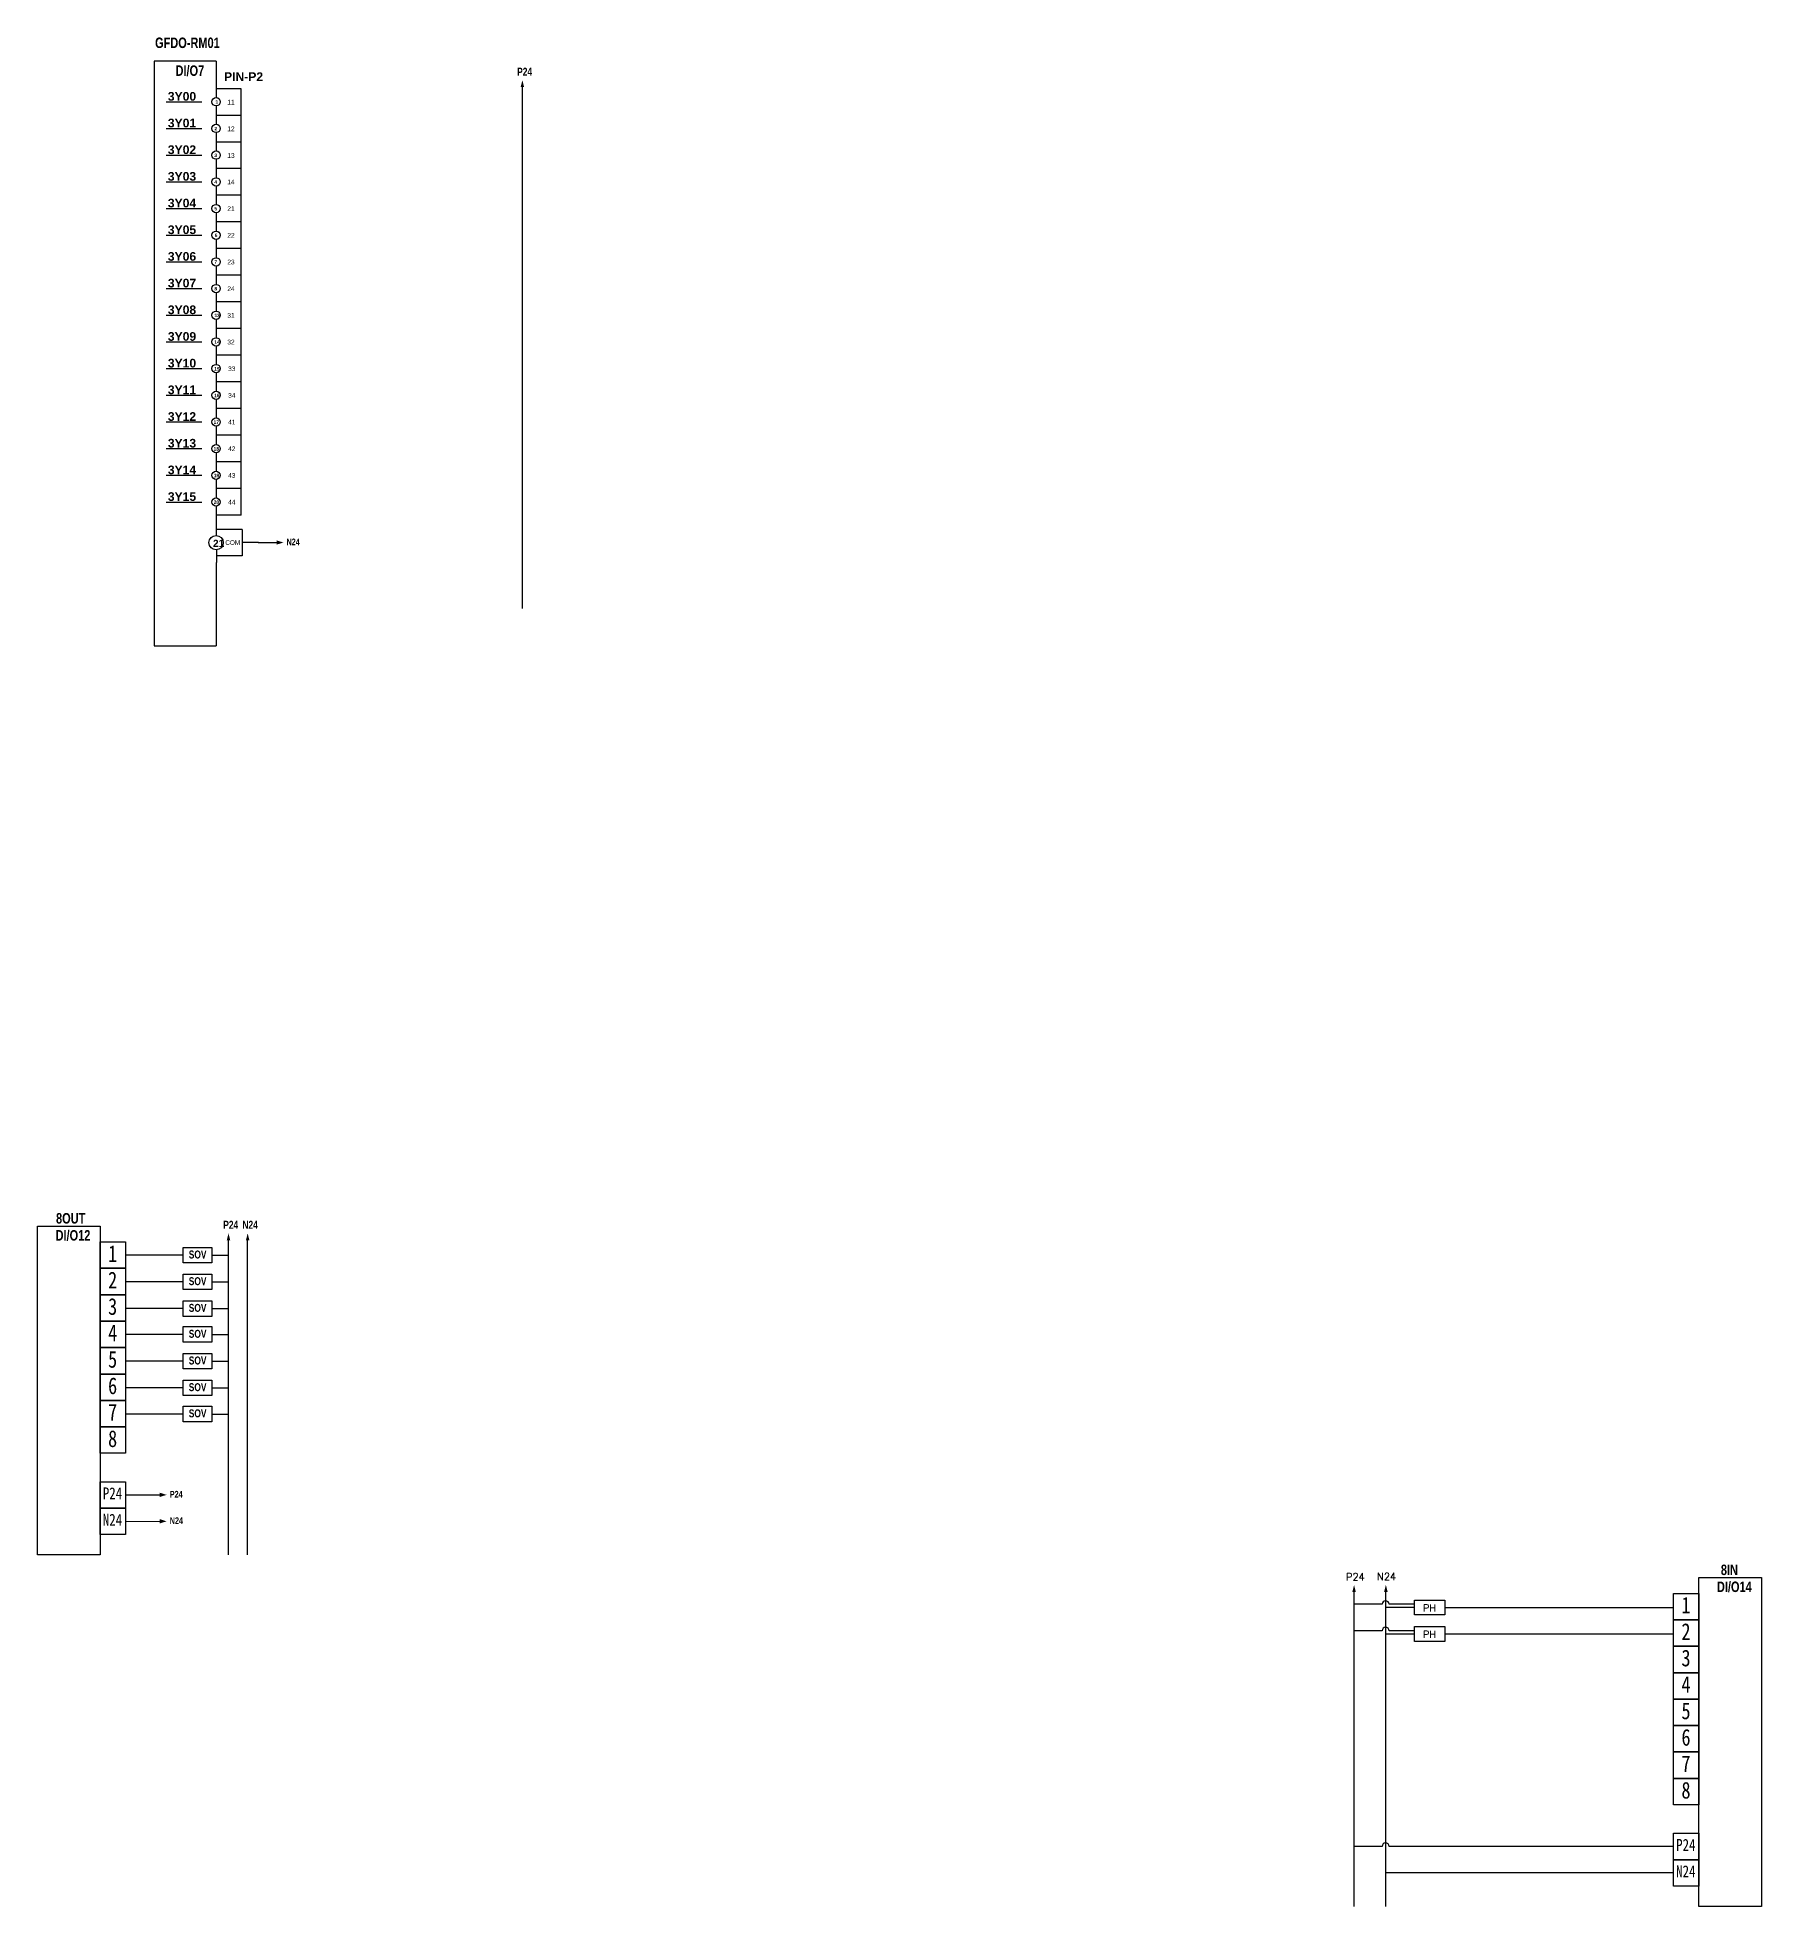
# Model space of a CAD drawing. Header units: millimetres. Extents: x -684 to 5961, y -1281 to 2539.
# Drawn here: x 3055.3 to 3417.1, y -1279.5 to -887.1 of the extents above; entities that cross this region are included whole.
import ezdxf
from ezdxf.enums import TextEntityAlignment as Align

# ---------------------------------------------------------------- set-up
doc = ezdxf.new("R2010")
doc.units = ezdxf.units.MM
doc.header["$LTSCALE"] = 5
doc.header["$MEASUREMENT"] = 0
doc.layers.get('0').update_dxf_attribs({"linetype": 'CONTINUOUS'})
doc.styles.add('DAYUS', font='romanc.shx', dxfattribs={"height": 25, "bigfont": 'dayus.shx'})
doc.styles.add('ST', font='c2.shx', dxfattribs={"height": 375, "bigfont": 'china.shx'})
doc.styles.get("Standard").update_dxf_attribs({"font": 'arialbd.ttf', "height": 15})
doc.styles.add('標楷體', font='', dxfattribs={"width": 0.8})
doc.styles.get('標楷體').set_extended_font_data('標楷體')

msp = doc.modelspace()

# ---------------------------------------------------------------- linework, layer by layer
for p, q in [((3092.845, -892.151), (3079.845, -892.151)), ((3079.845, -892.151), (3079.845, -991.679)), ((3092.845, -892.151), (3092.845, -899.768)), ((3098.119, -897.895), (3092.845, -897.894)), ((3098.119, -897.895), (3092.845, -897.894)), ((3098.119, -987.384), (3098.119, -897.895)), ((3157.111, -939.881), (3157.111, -897.571)), ((3157.111, -939.881), (3157.111, -897.571)), ((3082.362, -900.641), (3089.838, -900.641)), ((3092.845, -901.515), (3092.845, -905.372)), ((3082.362, -906.241), (3089.838, -906.241)), ((3098.119, -903.495), (3092.845, -903.494)), ((3098.119, -903.495), (3092.845, -903.494)), ((3092.845, -907.119), (3092.845, -910.972)), ((3098.119, -909.095), (3092.845, -909.094)), ((3098.119, -909.095), (3092.845, -909.094)), ((3082.362, -911.841), (3089.838, -911.841)), ((3092.845, -912.719), (3092.845, -916.572)), ((3082.362, -917.441), (3089.838, -917.441)), ((3098.119, -914.646), (3092.845, -914.646)), ((3098.119, -914.646), (3092.845, -914.646)), ((3092.845, -918.319), (3092.845, -922.17)), ((3098.119, -920.246), (3092.845, -920.246)), ((3098.119, -920.246), (3092.845, -920.246)), ((3082.362, -923.041), (3089.838, -923.041)), ((3092.845, -923.917), (3092.845, -927.772)), ((3098.119, -925.846), (3092.845, -925.846)), ((3098.119, -925.846), (3092.845, -925.846)), ((3082.362, -928.641), (3089.838, -928.641)), ((3092.845, -929.519), (3092.845, -933.372)), ((3098.119, -931.446), (3092.845, -931.446)), ((3098.119, -931.446), (3092.845, -931.446)), ((3082.362, -934.241), (3089.838, -934.241)), ((3092.845, -935.119), (3092.845, -938.972)), ((3098.119, -937.046), (3092.845, -937.046)), ((3098.119, -937.046), (3092.845, -937.046)), ((3082.362, -939.841), (3089.838, -939.841)), ((3092.845, -940.719), (3092.845, -944.572)), ((3157.111, -1006.983), (3157.111, -939.881)), ((3157.111, -1006.983), (3157.111, -939.881)), ((3082.362, -945.446), (3089.838, -945.446)), ((3098.119, -942.646), (3092.845, -942.646)), ((3098.119, -942.646), (3092.845, -942.646)), ((3092.845, -946.319), (3092.845, -950.172)), ((3098.119, -948.246), (3092.845, -948.246)), ((3098.119, -948.246), (3092.845, -948.246)), ((3082.362, -951.046), (3089.838, -951.046)), ((3092.845, -951.919), (3092.845, -955.772)), ((3082.362, -956.646), (3089.838, -956.646)), ((3098.119, -953.846), (3092.845, -953.846)), ((3098.119, -953.846), (3092.845, -953.846)), ((3092.845, -957.519), (3092.845, -961.372)), ((3098.119, -959.446), (3092.845, -959.446)), ((3098.119, -959.446), (3092.845, -959.446)), ((3082.362, -962.246), (3089.838, -962.246)), ((3092.845, -963.119), (3092.845, -966.972)), ((3098.119, -965.046), (3092.845, -965.046)), ((3082.362, -967.846), (3089.838, -967.846)), ((3092.845, -968.719), (3092.845, -972.572)), ((3098.119, -970.646), (3092.845, -970.646)), ((3082.362, -973.446), (3089.838, -973.446)), ((3092.845, -974.319), (3092.845, -978.172)), ((3098.119, -976.246), (3092.845, -976.246)), ((3082.362, -979.046), (3089.838, -979.046)), ((3092.845, -979.919), (3092.845, -983.772)), ((3082.362, -984.646), (3089.838, -984.646)), ((3098.119, -981.846), (3092.845, -981.846)), ((3092.845, -985.519), (3092.845, -991.68)), ((3098.119, -987.384), (3092.845, -987.384)), ((3098.309, -990.389), (3093.036, -990.389)), ((3092.893, -994.68), (3092.893, -997.352)), ((3098.309, -995.927), (3093.036, -995.927)), ((3101.762, -993.152), (3098.328, -993.152)), ((3101.667, -993.152), (3105.6, -993.152)), ((3079.845, -1009.754), (3079.845, -1014.854)), ((3092.845, -1009.753), (3092.845, -1014.854)), ((3079.845, -1014.854), (3092.845, -1014.854)), ((3095.448, -1205.643), (3095.448, -1139.604)), ((3095.448, -1205.643), (3095.448, -1139.604)), ((3099.466, -1205.643), (3099.466, -1139.604)), ((3099.466, -1205.643), (3099.466, -1139.604)), ((3085.918, -1142.73), (3073.811, -1142.728)), ((3091.931, -1142.749), (3095.448, -1142.749)), ((3085.918, -1148.33), (3073.811, -1148.328)), ((3091.931, -1148.349), (3095.448, -1148.349)), ((3085.918, -1153.93), (3073.811, -1153.928)), ((3091.931, -1153.949), (3095.448, -1153.949)), ((3085.918, -1159.377), (3073.811, -1159.375)), ((3091.931, -1159.396), (3095.448, -1159.396)), ((3085.918, -1164.977), (3073.811, -1164.975)), ((3091.931, -1164.996), (3095.448, -1164.996)), ((3085.918, -1170.577), (3073.811, -1170.575)), ((3091.931, -1170.596), (3095.448, -1170.596)), ((3085.918, -1176.074), (3073.811, -1176.073)), ((3091.931, -1176.094), (3095.448, -1176.094)), ((3337.494, -1216.005), (3331.562, -1216.005)), ((3331.616, -1279.465), (3331.616, -1213.409)), ((3338.28, -1279.465), (3338.28, -1213.409)), ((3344.252, -1216.005), (3338.961, -1216.005)), ((3344.252, -1216.688), (3338.228, -1216.688)), ((3350.654, -1216.669), (3398.651, -1216.669)), ((3337.494, -1221.562), (3331.562, -1221.562)), ((3344.252, -1222.246), (3338.228, -1222.246)), ((3344.252, -1221.562), (3338.961, -1221.562)), ((3350.654, -1222.226), (3398.651, -1222.226)), ((3337.494, -1266.839), (3331.562, -1266.839)), ((3398.651, -1266.839), (3338.961, -1266.839))]:
    msp.add_line(p, q)
at = {"color": 0, "linetype": 'Continuous'}
for p, q in [((3079.845, -991.679), (3079.845, -1009.754)), ((3098.309, -990.389), (3098.309, -995.927)), ((3092.845, -997.352), (3092.845, -1009.753)), ((3073.811, -1193.052), (3081.035, -1193.04)), ((3073.811, -1198.601), (3081.035, -1198.589)), ((3398.651, -1272.387), (3338.228, -1272.387))]:
    msp.add_line(p, q, dxfattribs=at)
for points in [[(3055.35, -1136.614), (3068.538, -1136.614), (3068.538, -1205.643), (3055.35, -1205.643)], [(3068.538, -1139.928), (3073.811, -1139.928), (3073.811, -1145.477), (3068.538, -1145.477)], [(3068.538, -1145.477), (3073.811, -1145.477), (3073.811, -1151.026), (3068.538, -1151.026)], [(3068.538, -1151.026), (3073.811, -1151.026), (3073.811, -1156.575), (3068.538, -1156.575)], [(3068.538, -1156.575), (3073.811, -1156.575), (3073.811, -1162.124), (3068.538, -1162.124)], [(3068.538, -1162.124), (3073.811, -1162.124), (3073.811, -1167.673), (3068.538, -1167.673)], [(3068.538, -1167.673), (3073.811, -1167.673), (3073.811, -1173.222), (3068.538, -1173.222)], [(3068.538, -1173.222), (3073.811, -1173.222), (3073.811, -1178.771), (3068.538, -1178.771)], [(3068.538, -1178.771), (3073.811, -1178.771), (3073.811, -1184.319), (3068.538, -1184.319)], [(3068.538, -1190.277), (3073.811, -1190.277), (3073.811, -1195.826), (3068.538, -1195.826)], [(3068.538, -1195.826), (3073.811, -1195.826), (3073.811, -1201.375), (3068.538, -1201.375)], [(3403.925, -1210.382), (3417.113, -1210.382), (3417.113, -1279.411), (3403.925, -1279.411)], [(3398.651, -1213.715), (3403.925, -1213.715), (3403.925, -1219.264), (3398.651, -1219.264)], [(3398.651, -1219.264), (3403.925, -1219.264), (3403.925, -1224.813), (3398.651, -1224.813)], [(3398.651, -1224.813), (3403.925, -1224.813), (3403.925, -1230.362), (3398.651, -1230.362)], [(3398.651, -1230.362), (3403.925, -1230.362), (3403.925, -1235.911), (3398.651, -1235.911)], [(3398.651, -1235.911), (3403.925, -1235.911), (3403.925, -1241.46), (3398.651, -1241.46)], [(3398.651, -1241.46), (3403.925, -1241.46), (3403.925, -1247.008), (3398.651, -1247.008)], [(3398.651, -1247.008), (3403.925, -1247.008), (3403.925, -1252.557), (3398.651, -1252.557)], [(3398.651, -1252.557), (3403.925, -1252.557), (3403.925, -1258.106), (3398.651, -1258.106)], [(3398.651, -1264.064), (3403.925, -1264.064), (3403.925, -1269.613), (3398.651, -1269.613)], [(3398.651, -1269.613), (3403.925, -1269.613), (3403.925, -1275.162), (3398.651, -1275.162)]]:
    msp.add_lwpolyline(points, close=True, dxfattribs=at)
for points in [[(3085.918, -1141.09), (3091.931, -1141.09), (3091.931, -1144.37), (3085.918, -1144.37)], [(3085.918, -1146.69), (3091.931, -1146.69), (3091.931, -1149.97), (3085.918, -1149.97)], [(3085.918, -1152.29), (3091.931, -1152.29), (3091.931, -1155.57), (3085.918, -1155.57)], [(3085.918, -1157.737), (3091.931, -1157.737), (3091.931, -1161.017), (3085.918, -1161.017)], [(3085.918, -1163.337), (3091.931, -1163.337), (3091.931, -1166.617), (3085.918, -1166.617)], [(3085.918, -1168.937), (3091.931, -1168.937), (3091.931, -1172.217), (3085.918, -1172.217)], [(3085.918, -1174.434), (3091.931, -1174.434), (3091.931, -1177.714), (3085.918, -1177.714)], [(3344.252, -1215.129), (3350.654, -1215.129), (3350.654, -1218.248), (3344.252, -1218.248)], [(3344.252, -1220.687), (3350.654, -1220.687), (3350.654, -1223.805), (3344.252, -1223.805)]]:
    msp.add_lwpolyline(points, close=True)
for centre, radius in [((3092.845, -900.641), 0.874), ((3092.845, -906.246), 0.874), ((3092.845, -911.846), 0.874), ((3092.845, -917.446), 0.874), ((3092.833, -923.044), 0.874), ((3092.833, -928.644), 0.874), ((3092.845, -928.646), 0.874), ((3092.845, -934.246), 0.874), ((3092.845, -939.846), 0.874), ((3092.845, -945.446), 0.874), ((3092.845, -951.046), 0.874), ((3092.845, -956.646), 0.874), ((3092.845, -962.246), 0.874), ((3092.845, -967.846), 0.874), ((3092.845, -973.446), 0.874), ((3092.832, -979.046), 0.874), ((3092.832, -984.646), 0.874), ((3092.845, -993.18), 1.5)]:
    msp.add_circle(centre, radius)
for centre in [(3338.227, -1216.005), (3338.227, -1221.562), (3338.227, -1266.839)]:
    msp.add_arc(centre, 0.733, 0, 180)
for points in [[(3157.475, -897.571), (3156.747, -897.571), (3157.111, -896.115)], [(3157.475, -897.571), (3156.747, -897.571), (3157.111, -896.115)], [(3106.964, -993.152), (3105.533, -993.594), (3105.533, -992.704), (3105.533, -993.152)], [(3095.812, -1139.604), (3095.084, -1139.604), (3095.448, -1138.148)], [(3095.812, -1139.604), (3095.084, -1139.604), (3095.448, -1138.148)], [(3099.83, -1139.604), (3099.102, -1139.604), (3099.466, -1138.148)], [(3099.83, -1139.604), (3099.102, -1139.604), (3099.466, -1138.148)], [(3082.466, -1193.04), (3081.035, -1193.482), (3081.035, -1192.592), (3081.035, -1193.04)], [(3082.466, -1198.589), (3081.035, -1199.031), (3081.035, -1198.141), (3081.035, -1198.589)], [(3331.252, -1213.409), (3331.98, -1213.409), (3331.616, -1211.953)], [(3331.252, -1213.409), (3331.98, -1213.409), (3331.616, -1211.953)], [(3337.916, -1213.409), (3338.644, -1213.409), (3338.28, -1211.953)], [(3337.916, -1213.409), (3338.644, -1213.409), (3338.28, -1211.953)]]:
    msp.add_solid(points)

# ---------------------------------------------------------------- texts
at = {"color": 2, "width": 0.75}
for s, p in [('GFDO-RM01', (3080.036, -889.359)), ('DI/O7', (3084.33, -895.205)), ('DI/O12', (3059.165, -1139.668)), ('8OUT', (3059.257, -1136.096)), ('8IN', (3408.563, -1209.876)), ('DI/O14', (3407.741, -1213.437))]:
    msp.add_text(s, height=2.2, dxfattribs=at).set_placement(p)
for s, height, p in [('PIN-P2', 1.82, (3094.51, -896.274)), ('3Y00', 1.82, (3082.718, -900.409)), ('1', 0.728, (3092.698, -901.045)), ('3Y01', 1.82, (3082.718, -906.009)), ('2', 0.728, (3092.481, -906.645)), ('3Y02', 1.82, (3082.718, -911.609)), ('3', 0.728, (3092.481, -912.245)), ('3Y03', 1.82, (3082.718, -917.209)), ('4', 0.728, (3092.481, -917.845)), ('3Y04', 1.82, (3082.718, -922.809)), ('5', 0.728, (3092.481, -923.445)), ('3Y05', 1.82, (3082.718, -928.409)), ('6', 0.728, (3092.552, -929.045)), ('3Y06', 1.82, (3082.718, -934.009)), ('7', 0.728, (3092.481, -934.645)), ('3Y07', 1.82, (3082.718, -939.609)), ('8', 0.728, (3092.481, -940.245)), ('3Y08', 1.82, (3082.718, -945.213)), ('13', 0.728, (3092.481, -945.845)), ('3Y09', 1.82, (3082.718, -950.813)), ('14', 0.728, (3092.461, -951.445)), ('3Y10', 1.82, (3082.718, -956.413)), ('15', 0.728, (3092.443, -957.045)), ('3Y11', 1.82, (3082.718, -962.013)), ('16', 0.728, (3092.443, -962.645)), ('3Y12', 1.82, (3082.718, -967.613)), ('17', 0.728, (3092.328, -968.245)), ('3Y13', 1.82, (3082.718, -973.213)), ('18', 0.728, (3092.328, -973.845)), ('3Y14', 1.82, (3082.718, -978.813)), ('19', 0.728, (3092.347, -979.445)), ('3Y15', 1.82, (3082.718, -984.413)), ('20', 0.728, (3092.347, -985.045)), ('21', 1.5, (3092.199, -994.076))]:
    msp.add_text(s, height=height).set_placement(p)
at = {"width": 0.75}
for s, height, p in [('P24', 1.68, (3156.011, -895.167)), ('N24', 1.4, (3107.607, -993.714)), ('P24', 1.68, (3094.348, -1137.199)), ('N24', 1.68, (3098.366, -1137.199)), ('P24', 1.4, (3083.109, -1193.602)), ('N24', 1.4, (3083.109, -1199.151))]:
    msp.add_text(s, height=height, dxfattribs=at).set_placement(p)
for s, height, style, p in [('11', 1, 'ST', (3095.195, -901.222)), ('12', 1, 'ST', (3095.195, -906.822)), ('13', 1, 'ST', (3095.195, -912.422)), ('14', 1, 'ST', (3095.195, -917.973)), ('21', 1, 'ST', (3095.195, -923.573)), ('22', 1, 'ST', (3095.195, -929.173)), ('23', 1, 'ST', (3095.195, -934.773)), ('24', 1, 'ST', (3095.195, -940.373)), ('31', 1, 'ST', (3095.195, -945.973)), ('32', 1, 'ST', (3095.195, -951.573)), ('33', 1, 'ST', (3095.369, -957.173)), ('34', 1, 'ST', (3095.369, -962.773)), ('41', 1, 'ST', (3095.369, -968.373)), ('42', 1, 'ST', (3095.369, -973.973)), ('43', 1, 'ST', (3095.369, -979.573)), ('44', 1, 'ST', (3095.369, -985.173)), ('P24', 1.5, 'DAYUS', (3329.918, -1211.005)), ('N24', 1.5, 'DAYUS', (3336.432, -1210.936))]:
    msp.add_text(s, height=height, dxfattribs=dict(style=style)).set_placement(p)
at = {"width": 0.8}
for s, height, style, p in [('COM', 1, 'ST', (3094.77, -993.656)), ('1', 3.5, '標楷體', (3070.183, -1144.152)), ('2', 3.5, '標楷體', (3070.183, -1149.701)), ('3', 3.5, '標楷體', (3070.183, -1155.25)), ('4', 3.5, '標楷體', (3070.183, -1160.799)), ('5', 3.5, '標楷體', (3070.183, -1166.348)), ('6', 3.5, '標楷體', (3070.183, -1171.897)), ('7', 3.5, '標楷體', (3070.183, -1177.446)), ('8', 3.5, '標楷體', (3070.183, -1182.995)), ('P24', 2.5, '標楷體', (3069.061, -1193.972)), ('N24', 2.5, '標楷體', (3069.061, -1199.521)), ('1', 3.5, '標楷體', (3400.297, -1217.939)), ('2', 3.5, '標楷體', (3400.297, -1223.488)), ('3', 3.5, '標楷體', (3400.297, -1229.037)), ('4', 3.5, '標楷體', (3400.297, -1234.586)), ('5', 3.5, '標楷體', (3400.297, -1240.135)), ('6', 3.5, '標楷體', (3400.297, -1245.684)), ('7', 3.5, '標楷體', (3400.297, -1251.232)), ('8', 3.5, '標楷體', (3400.297, -1256.781)), ('P24', 2.5, '標楷體', (3399.175, -1267.759)), ('N24', 2.5, '標楷體', (3399.175, -1273.308))]:
    msp.add_text(s, height=height, dxfattribs=dict(at, style=style)).set_placement(p)
at = {"width": 0.75}
for p in [(3088.968, -1142.59), (3088.968, -1148.19), (3088.968, -1153.79), (3088.968, -1159.236), (3088.968, -1164.836), (3088.968, -1170.436), (3088.968, -1175.934)]:
    msp.add_text('SOV', height=1.68, dxfattribs=at).set_placement(p, align=Align.MIDDLE)
at = {"style": 'DAYUS'}
for p in [(3347.451, -1216.773), (3347.451, -1222.33)]:
    msp.add_text('PH', height=1.5, dxfattribs=at).set_placement(p, align=Align.MIDDLE)

doc.saveas('drawing.dxf')
